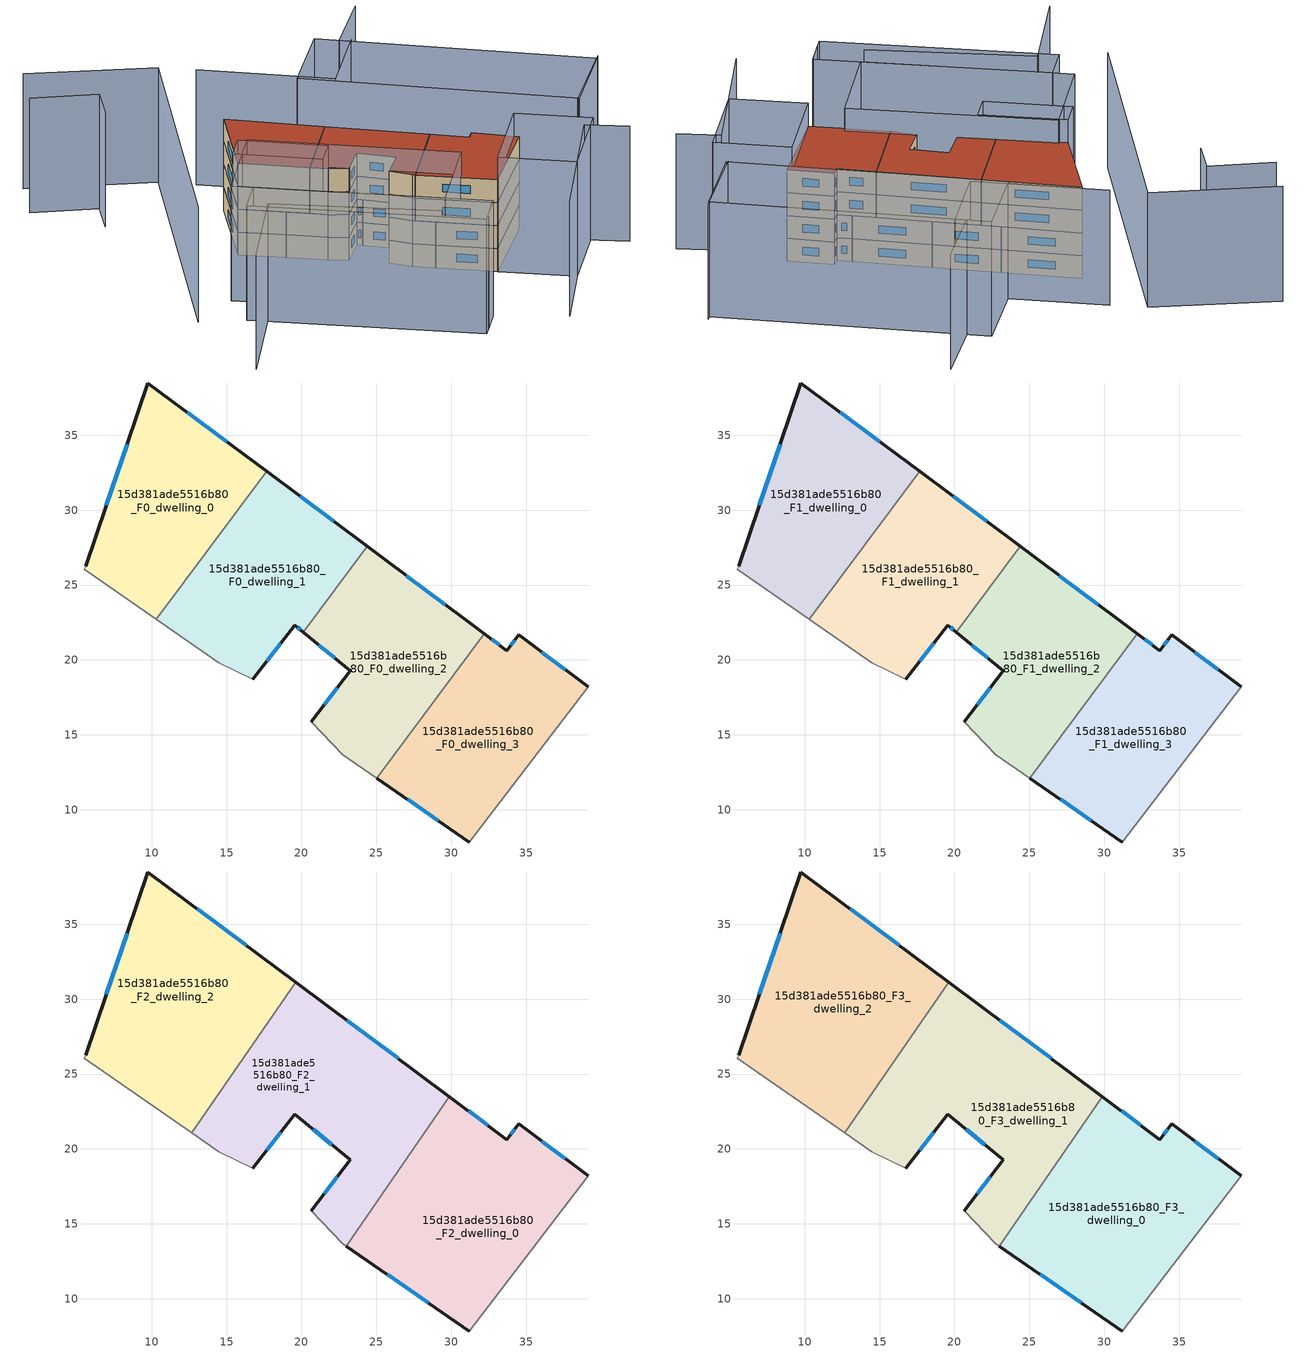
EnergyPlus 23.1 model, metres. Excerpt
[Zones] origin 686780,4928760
15d381ade5516b80_F0_dwelling_0
 floor ground (EU_floor_Construction): 17.67,32.59 10.31,22.71 5.49,26.05 5.59,26.25 9.75,38.49 z0
 wall outside (EU_wall_Construction): 17.67,32.59 9.75,38.49 5.59,26.25 z0:3
 wall to 15d381ade5516b80_F0_dwelling_1 (EU_wall_Construction): 10.31,22.71 17.67,32.59 z0:3
 wall adiabatic (EU_wall_Construction): 5.59,26.25 5.49,26.05 10.31,22.71 z0:3
 window (EU_Window_Construction): 8.36,34.41 6.98,30.33 / 15.03,34.55 12.39,36.52 z1:2
15d381ade5516b80_F0_dwelling_1
 floor ground (EU_floor_Construction): 24.39,27.58 20.12,21.86 19.56,22.33 16.75,18.71 14.49,19.82 10.31,22.71 17.67,32.59 z0
 wall outside (EU_wall_Construction): 24.39,27.58 17.67,32.59 / 16.75,18.71 19.56,22.33 20.12,21.86 z0:3
 wall to 15d381ade5516b80_F0_dwelling_2 (EU_wall_Construction): 20.12,21.86 24.39,27.58 z0:3
 wall adiabatic (EU_wall_Construction): 10.31,22.71 14.49,19.82 16.75,18.71 z0:3
 window (EU_Window_Construction): 22.15,29.25 19.91,30.92 / 19.75,22.17 19.94,22.02 / 17.69,19.92 18.62,21.12 z1:2
15d381ade5516b80_F0_dwelling_2
 floor ground (EU_floor_Construction): 32.21,21.75 25.03,12.11 22.75,13.68 20.67,15.89 23.27,19.27 20.12,21.86 24.39,27.58 z0
 wall outside (EU_wall_Construction): 32.21,21.75 24.39,27.58 / 20.12,21.86 23.27,19.27 20.67,15.89 z0:3
 wall to 15d381ade5516b80_F0_dwelling_3 (EU_wall_Construction): 25.03,12.11 32.21,21.75 z0:3
 wall adiabatic (EU_wall_Construction): 20.67,15.89 22.75,13.68 25.03,12.11 z0:3
 window (EU_Window_Construction): 29.61,23.69 27,25.64 / 22.4,18.14 21.54,17.02 / 21.17,21 22.22,20.13 z1:2
15d381ade5516b80_F0_dwelling_3
 floor ground (EU_floor_Construction): 39.16,18.2 31.2,7.85 25.03,12.11 32.21,21.75 33.72,20.63 34.5,21.67 z0
 wall outside (EU_wall_Construction): 25.03,12.11 31.2,7.85 / 39.16,18.2 34.5,21.67 33.72,20.63 32.21,21.75 z0:3
 wall adiabatic (EU_wall_Construction): 31.2,7.85 39.16,18.2 z0:3
 window (EU_Window_Construction): 27.08,10.69 29.14,9.27 / 33.22,21 32.72,21.38 / 34.24,21.32 33.98,20.97 / 37.61,19.35 36.05,20.51 z1:2
15d381ade5516b80_F1_dwelling_0
 floor to 15d381ade5516b80_F0_dwelling_0 (EU_floor_Construction): 17.67,32.59 10.31,22.71 5.49,26.05 5.59,26.25 9.75,38.49 z3
 wall outside (EU_wall_Construction): 17.67,32.59 9.75,38.49 5.59,26.25 z3:6
 wall to 15d381ade5516b80_F1_dwelling_1 (EU_wall_Construction): 10.31,22.71 17.67,32.59 z3:6
 wall adiabatic (EU_wall_Construction): 5.59,26.25 5.49,26.05 10.31,22.71 z3:6
 window (EU_Window_Construction): 8.36,34.41 6.98,30.33 / 15.03,34.55 12.39,36.52 z4:5
15d381ade5516b80_F1_dwelling_1
 floor to 15d381ade5516b80_F0_dwelling_1 (EU_floor_Construction): 24.39,27.58 20.12,21.86 19.56,22.33 16.75,18.71 14.49,19.82 10.31,22.71 17.67,32.59 z3
 wall outside (EU_wall_Construction): 24.39,27.58 17.67,32.59 / 16.75,18.71 19.56,22.33 20.12,21.86 z3:6
 wall to 15d381ade5516b80_F1_dwelling_2 (EU_wall_Construction): 20.12,21.86 24.39,27.58 z3:6
 wall adiabatic (EU_wall_Construction): 10.31,22.71 14.49,19.82 16.75,18.71 z3:6
 window (EU_Window_Construction): 22.15,29.25 19.91,30.92 / 19.75,22.17 19.94,22.02 / 17.69,19.92 18.62,21.12 z4:5
15d381ade5516b80_F1_dwelling_2
 floor to 15d381ade5516b80_F0_dwelling_2 (EU_floor_Construction): 32.21,21.75 25.03,12.11 22.75,13.68 20.67,15.89 23.27,19.27 20.12,21.86 24.39,27.58 z3
 wall outside (EU_wall_Construction): 32.21,21.75 24.39,27.58 / 20.12,21.86 23.27,19.27 20.67,15.89 z3:6
 wall to 15d381ade5516b80_F1_dwelling_3 (EU_wall_Construction): 25.03,12.11 32.21,21.75 z3:6
 wall adiabatic (EU_wall_Construction): 20.67,15.89 22.75,13.68 25.03,12.11 z3:6
 window (EU_Window_Construction): 29.61,23.69 27,25.64 / 22.4,18.14 21.54,17.02 / 21.17,21 22.22,20.13 z4:5
15d381ade5516b80_F1_dwelling_3
 floor to 15d381ade5516b80_F0_dwelling_3 (EU_floor_Construction): 39.16,18.2 31.2,7.85 25.03,12.11 32.21,21.75 33.72,20.63 34.5,21.67 z3
 wall outside (EU_wall_Construction): 25.03,12.11 31.2,7.85 / 39.16,18.2 34.5,21.67 33.72,20.63 32.21,21.75 z3:6
 wall adiabatic (EU_wall_Construction): 31.2,7.85 39.16,18.2 z3:6
 window (EU_Window_Construction): 27.08,10.69 29.14,9.27 / 33.22,21 32.72,21.38 / 34.24,21.32 33.98,20.97 / 37.61,19.35 36.05,20.51 z4:5
15d381ade5516b80_F2_dwelling_0
 floor to 15d381ade5516b80_F1_dwelling_3 (EU_floor_Construction): 39.16,18.2 31.2,7.85 25.03,12.11 32.21,21.75 33.72,20.63 34.5,21.67 z6
 floor to 15d381ade5516b80_F1_dwelling_2 (EU_floor_Construction): 32.21,21.75 25.03,12.11 22.99,13.51 29.87,23.49 z6
 wall outside (EU_wall_Construction): 22.99,13.51 31.2,7.85 / 39.16,18.2 34.5,21.67 33.72,20.63 29.87,23.49 z6:9
 wall adiabatic (EU_wall_Construction): 31.2,7.85 39.16,18.2 z6:9
 wall to 15d381ade5516b80_F2_dwelling_1 (EU_wall_Construction): 29.87,23.49 22.99,13.51 z6:9
 window (EU_Window_Construction): 25.73,11.63 28.46,9.74 / 32.44,21.58 31.16,22.54 / 34.24,21.32 33.98,20.97 / 37.61,19.35 36.05,20.51 z7:8
15d381ade5516b80_F2_dwelling_1
 floor to 15d381ade5516b80_F1_dwelling_1 (EU_floor_Construction): 24.39,27.58 20.12,21.86 19.56,22.33 16.75,18.71 14.49,19.82 12.68,21.08 19.62,31.14 z6
 floor to 15d381ade5516b80_F1_dwelling_2 (EU_floor_Construction): 29.87,23.49 22.99,13.51 22.75,13.68 20.67,15.89 23.27,19.27 20.12,21.86 24.39,27.58 z6
 wall outside (EU_wall_Construction): 16.75,18.71 19.56,22.33 23.27,19.27 20.67,15.89 / 29.87,23.49 19.62,31.14 z6:9
 wall adiabatic (EU_wall_Construction): 12.68,21.08 14.49,19.82 16.75,18.71 / 20.67,15.89 22.75,13.68 22.99,13.51 z6:9
 wall to 15d381ade5516b80_F2_dwelling_2 (EU_wall_Construction): 19.62,31.14 12.68,21.08 z6:9
 window (EU_Window_Construction): 17.69,19.92 18.62,21.12 / 26.46,26.04 23.04,28.59 / 22.4,18.14 21.54,17.02 / 20.8,21.31 22.03,20.29 z7:8
15d381ade5516b80_F2_dwelling_2
 floor to 15d381ade5516b80_F1_dwelling_0 (EU_floor_Construction): 17.67,32.59 10.31,22.71 5.49,26.05 5.59,26.25 9.75,38.49 z6
 floor to 15d381ade5516b80_F1_dwelling_1 (EU_floor_Construction): 19.62,31.14 12.68,21.08 10.31,22.71 17.67,32.59 z6
 wall outside (EU_wall_Construction): 19.62,31.14 9.75,38.49 5.59,26.25 z6:9
 wall adiabatic (EU_wall_Construction): 5.59,26.25 5.49,26.05 12.68,21.08 z6:9
 window (EU_Window_Construction): 16.33,33.59 13.04,36.04 / 8.36,34.41 6.98,30.33 z7:8
15d381ade5516b80_F3_dwelling_0
 floor to 15d381ade5516b80_F2_dwelling_0 (EU_floor_Construction): 34.5,21.67 39.16,18.2 31.2,7.85 22.99,13.51 29.87,23.49 33.72,20.63 z9
 wall outside (EU_wall_Construction): 22.99,13.51 31.2,7.85 / 39.16,18.2 34.5,21.67 33.72,20.63 29.87,23.49 z9:12
 wall adiabatic (EU_wall_Construction): 31.2,7.85 39.16,18.2 z9:12
 wall to 15d381ade5516b80_F3_dwelling_1 (EU_wall_Construction): 29.87,23.49 22.99,13.51 z9:12
 window (EU_Window_Construction): 25.73,11.63 28.46,9.74 / 32.44,21.58 31.16,22.54 / 34.24,21.32 33.98,20.97 / 37.61,19.35 36.05,20.51 z10:11
 roof outside (EU_roof_Construction): 31.2,7.85 39.16,18.2 34.5,21.67 33.72,20.63 29.87,23.49 22.99,13.51 z12
15d381ade5516b80_F3_dwelling_1
 floor to 15d381ade5516b80_F2_dwelling_1 (EU_floor_Construction): 29.87,23.49 22.99,13.51 22.75,13.68 20.67,15.89 23.27,19.27 19.56,22.33 16.75,18.71 14.49,19.82 12.68,21.08 19.62,31.14 z9
 wall outside (EU_wall_Construction): 16.75,18.71 19.56,22.33 23.27,19.27 20.67,15.89 / 29.87,23.49 19.62,31.14 z9:12
 wall adiabatic (EU_wall_Construction): 12.68,21.08 14.49,19.82 16.75,18.71 / 20.67,15.89 22.75,13.68 22.99,13.51 z9:12
 wall to 15d381ade5516b80_F3_dwelling_2 (EU_wall_Construction): 19.62,31.14 12.68,21.08 z9:12
 window (EU_Window_Construction): 17.69,19.92 18.62,21.12 / 26.46,26.04 23.04,28.59 / 22.4,18.14 21.54,17.02 / 20.8,21.31 22.03,20.29 z10:11
 roof outside (EU_roof_Construction): 22.99,13.51 29.87,23.49 19.62,31.14 12.68,21.08 14.49,19.82 16.75,18.71 19.56,22.33 23.27,19.27 20.67,15.89 22.75,13.68 z12
15d381ade5516b80_F3_dwelling_2
 floor to 15d381ade5516b80_F2_dwelling_2 (EU_floor_Construction): 19.62,31.14 12.68,21.08 5.49,26.05 5.59,26.25 9.75,38.49 z9
 wall outside (EU_wall_Construction): 19.62,31.14 9.75,38.49 5.59,26.25 z9:12
 wall adiabatic (EU_wall_Construction): 5.59,26.25 5.49,26.05 12.68,21.08 z9:12
 window (EU_Window_Construction): 16.33,33.59 13.04,36.04 / 8.36,34.41 6.98,30.33 z10:11
 roof outside (EU_roof_Construction): 12.68,21.08 19.62,31.14 9.75,38.49 5.59,26.25 5.49,26.05 z12
shading: 22.76,-6.72 24.91,-3.49 / -7.4,-5.07 0.46,7.63 / 0.46,7.63 18.2,-3.35 / 33.08,-7.71 44.63,11.76 / 44.63,11.76 49.33,8.97 / 47.33,18.91 55.12,29.27 / -8.81,54.95 6.47,49.49 / 6.47,49.49 -7.49,10.43 / -11.29,48.23 -3.33,45.56 / -3.33,45.56 -5.03,40.47 / 30.82,46.64 24.06,37.1 / 24.06,37.1 10.25,46.89 / 35.65,55.32 29.43,47.07 / 1.01,12.79 24.95,-3.51 / 24.95,-3.51 21.9,-7.99 / 21.9,-7.99 -2.04,8.31 / -2.04,8.31 1.01,12.79 / 39.08,2.4 31.2,7.85 / 31.2,7.85 38.62,18.57 / 38.62,18.57 46.5,13.12 / 46.5,13.12 39.08,2.4 / 27.02,48.89 54.7,28.64 / 54.7,28.64 47.65,19.01 / 47.65,19.01 19.97,39.25 / 19.97,39.25 27.02,48.89 / 20.17,-0.29 -1.2,14.3 / -1.2,14.3 6.56,25.67 / 6.56,25.67 27.93,11.08 / 27.93,11.08 20.17,-0.29 / 5.49,26.05 14.49,19.82 / 14.49,19.82 12.23,16.55 / 12.23,16.55 3.23,22.78 / 3.23,22.78 5.49,26.05 z0:15
[Building]
EU S2 Campaign: North Axis=0; Terrain=City; Solar Distribution=FullExterior
[Site:Location]
Bologna: Latitude=44.5; Longitude=11.25; Time Zone=1; Elevation=37
[SizingPeriod:WeatherFileDays]
AnnualSizingPeriod: Begin Month=1; Begin Day of Month=1; End Month=12; End Day of Month=31; Day of Week for Start Day=Monday; Use Weather File Daylight Saving Period=No; Use Weather File Rain and Snow Indicators=No
[MATERIAL]
EU_InternalMass_Material: Roughness=MediumRough; Thickness=0.1; Conductivity=1; Density=1800; Specific Heat=900; Thermal Absorptance=0.9; Solar Absorptance=0.7; Visible Absorptance=0.7
[MATERIAL:NOMASS] Roughness=MediumRough; Thermal Absorptance=0.9; Solar Absorptance=0.7; Visible Absorptance=0.7
Name | Thermal Resistance
EU_wall_NoMass | 0.937881
EU_roof_NoMass | 0.548572
EU_floor_NoMass | 0.71348
[WINDOWMATERIAL:SIMPLEGLAZINGSYSTEM]
EU_Window_SimpleGlazing: UFactor=4.25633; Solar Heat Gain Coefficient=0.85; Visible Transmittance=0.85
[CONSTRUCTION]
EU_wall_Construction: EU_wall_NoMass
EU_roof_Construction: EU_roof_NoMass
EU_floor_Construction: EU_floor_NoMass
EU_Window_Construction: EU_Window_SimpleGlazing
EU_InternalMass_Construction: EU_InternalMass_Material
[ZONE] Type=1; Multiplier=1; Ceiling Height=autocalculate; Floor Area=autocalculate; Part of Total Floor Area=Yes
Name | Volume
15d381ade5516b80_F0_dwelling_0; 15d381ade5516b80_F1_dwelling_0 | 293.052
15d381ade5516b80_F2_dwelling_0; 15d381ade5516b80_F3_dwelling_0; 15d381ade5516b80_F2_dwelling_1; 15d381ade5516b80_F3_dwelling_1 | 390.724
15d381ade5516b80_F0_dwelling_1; 15d381ade5516b80_F1_dwelling_1 | 293.038
15d381ade5516b80_F0_dwelling_2; 15d381ade5516b80_F1_dwelling_2 | 293.049
15d381ade5516b80_F2_dwelling_2; 15d381ade5516b80_F3_dwelling_2 | 390.722
15d381ade5516b80_F0_dwelling_3; 15d381ade5516b80_F1_dwelling_3 | 293.034
[INTERNALMASS] Construction=EU_InternalMass_Construction
Name | Zone or ZoneList | Surface Area
15d381ade5516b80_F0_dwelling_0_EU_InternalMass | 15d381ade5516b80_F0_dwelling_0 | 97.6842
15d381ade5516b80_F0_dwelling_1_EU_InternalMass | 15d381ade5516b80_F0_dwelling_1 | 97.6793
15d381ade5516b80_F0_dwelling_2_EU_InternalMass | 15d381ade5516b80_F0_dwelling_2 | 97.683
15d381ade5516b80_F0_dwelling_3_EU_InternalMass | 15d381ade5516b80_F0_dwelling_3 | 97.6779
15d381ade5516b80_F1_dwelling_0_EU_InternalMass | 15d381ade5516b80_F1_dwelling_0 | 97.6842
15d381ade5516b80_F1_dwelling_1_EU_InternalMass | 15d381ade5516b80_F1_dwelling_1 | 97.6793
15d381ade5516b80_F1_dwelling_2_EU_InternalMass | 15d381ade5516b80_F1_dwelling_2 | 97.683
15d381ade5516b80_F1_dwelling_3_EU_InternalMass | 15d381ade5516b80_F1_dwelling_3 | 97.6779
15d381ade5516b80_F2_dwelling_0_EU_InternalMass | 15d381ade5516b80_F2_dwelling_0 | 130.241
15d381ade5516b80_F2_dwelling_1_EU_InternalMass | 15d381ade5516b80_F2_dwelling_1 | 130.242
15d381ade5516b80_F2_dwelling_2_EU_InternalMass | 15d381ade5516b80_F2_dwelling_2 | 130.241
15d381ade5516b80_F3_dwelling_0_EU_InternalMass | 15d381ade5516b80_F3_dwelling_0 | 130.241
15d381ade5516b80_F3_dwelling_1_EU_InternalMass | 15d381ade5516b80_F3_dwelling_1 | 130.242
15d381ade5516b80_F3_dwelling_2_EU_InternalMass | 15d381ade5516b80_F3_dwelling_2 | 130.241
[OTHEREQUIPMENT] Fuel Type=Electricity; Design Level Calculation Method=Watts/Area; Power per Zone Floor Area=1; Fraction Latent=0; Fraction Radiant=0; Fraction Lost=0; Carbon Dioxide Generation Rate=0; EndUse Subcategory=EU_Step8_InternalGains
Name | Zone or ZoneList or Space or SpaceList | Schedule
EU_Step8_InternalGain_15d381ade5516b80_F0_dwelling_0_f000 | 15d381ade5516b80_F0_dwelling_0 | EU_Step8_GainSchedule_15d381ade5516b80_F0_dwelling_0_f000
EU_Step8_InternalGain_15d381ade5516b80_F0_dwelling_1_f000 | 15d381ade5516b80_F0_dwelling_1 | EU_Step8_GainSchedule_15d381ade5516b80_F0_dwelling_1_f000
EU_Step8_InternalGain_15d381ade5516b80_F0_dwelling_2_f000 | 15d381ade5516b80_F0_dwelling_2 | EU_Step8_GainSchedule_15d381ade5516b80_F0_dwelling_2_f000
EU_Step8_InternalGain_15d381ade5516b80_F0_dwelling_3_f000 | 15d381ade5516b80_F0_dwelling_3 | EU_Step8_GainSchedule_15d381ade5516b80_F0_dwelling_3_f000
EU_Step8_InternalGain_15d381ade5516b80_F1_dwelling_0_f000 | 15d381ade5516b80_F1_dwelling_0 | EU_Step8_GainSchedule_15d381ade5516b80_F1_dwelling_0_f000
EU_Step8_InternalGain_15d381ade5516b80_F1_dwelling_1_f000 | 15d381ade5516b80_F1_dwelling_1 | EU_Step8_GainSchedule_15d381ade5516b80_F1_dwelling_1_f000
EU_Step8_InternalGain_15d381ade5516b80_F1_dwelling_2_f000 | 15d381ade5516b80_F1_dwelling_2 | EU_Step8_GainSchedule_15d381ade5516b80_F1_dwelling_2_f000
EU_Step8_InternalGain_15d381ade5516b80_F1_dwelling_3_f000 | 15d381ade5516b80_F1_dwelling_3 | EU_Step8_GainSchedule_15d381ade5516b80_F1_dwelling_3_f000
EU_Step8_InternalGain_15d381ade5516b80_F2_dwelling_0_f000 | 15d381ade5516b80_F2_dwelling_0 | EU_Step8_GainSchedule_15d381ade5516b80_F2_dwelling_0_f000
EU_Step8_InternalGain_15d381ade5516b80_F2_dwelling_1_f000 | 15d381ade5516b80_F2_dwelling_1 | EU_Step8_GainSchedule_15d381ade5516b80_F2_dwelling_1_f000
EU_Step8_InternalGain_15d381ade5516b80_F2_dwelling_2_f000 | 15d381ade5516b80_F2_dwelling_2 | EU_Step8_GainSchedule_15d381ade5516b80_F2_dwelling_2_f000
EU_Step8_InternalGain_15d381ade5516b80_F3_dwelling_0_f000 | 15d381ade5516b80_F3_dwelling_0 | EU_Step8_GainSchedule_15d381ade5516b80_F3_dwelling_0_f000
EU_Step8_InternalGain_15d381ade5516b80_F3_dwelling_1_f000 | 15d381ade5516b80_F3_dwelling_1 | EU_Step8_GainSchedule_15d381ade5516b80_F3_dwelling_1_f000
EU_Step8_InternalGain_15d381ade5516b80_F3_dwelling_2_f000 | 15d381ade5516b80_F3_dwelling_2 | EU_Step8_GainSchedule_15d381ade5516b80_F3_dwelling_2_f000
[ZONEVENTILATION:DESIGNFLOWRATE] Schedule=EU_AlwaysOn; Design Flow Rate Calculation Method=AirChanges/Hour; Air Changes per Hour=0.687892; Ventilation Type=Natural; Fan Pressure Rise=0; Fan Total Efficiency=1; Constant Term Coefficient=1; Temperature Term Coefficient=0; Velocity Term Coefficient=0; Velocity Squared Term Coefficient=0; Minimum Indoor Temperature=-100; Maximum Indoor Temperature=100; Delta Temperature=-100; Minimum Outdoor Temperature=-100; Maximum Outdoor Temperature=100; Maximum Wind Speed=40
Name | Zone or ZoneList or Space or SpaceList
EU_ConstantAir_15d381ade5516b80_F0_dwelling_0 | 15d381ade5516b80_F0_dwelling_0
EU_ConstantAir_15d381ade5516b80_F0_dwelling_1 | 15d381ade5516b80_F0_dwelling_1
EU_ConstantAir_15d381ade5516b80_F0_dwelling_2 | 15d381ade5516b80_F0_dwelling_2
EU_ConstantAir_15d381ade5516b80_F0_dwelling_3 | 15d381ade5516b80_F0_dwelling_3
EU_ConstantAir_15d381ade5516b80_F1_dwelling_0 | 15d381ade5516b80_F1_dwelling_0
EU_ConstantAir_15d381ade5516b80_F1_dwelling_1 | 15d381ade5516b80_F1_dwelling_1
EU_ConstantAir_15d381ade5516b80_F1_dwelling_2 | 15d381ade5516b80_F1_dwelling_2
EU_ConstantAir_15d381ade5516b80_F1_dwelling_3 | 15d381ade5516b80_F1_dwelling_3
EU_ConstantAir_15d381ade5516b80_F2_dwelling_0 | 15d381ade5516b80_F2_dwelling_0
EU_ConstantAir_15d381ade5516b80_F2_dwelling_1 | 15d381ade5516b80_F2_dwelling_1
EU_ConstantAir_15d381ade5516b80_F2_dwelling_2 | 15d381ade5516b80_F2_dwelling_2
EU_ConstantAir_15d381ade5516b80_F3_dwelling_0 | 15d381ade5516b80_F3_dwelling_0
EU_ConstantAir_15d381ade5516b80_F3_dwelling_1 | 15d381ade5516b80_F3_dwelling_1
EU_ConstantAir_15d381ade5516b80_F3_dwelling_2 | 15d381ade5516b80_F3_dwelling_2
[HVACTEMPLATE:THERMOSTAT] Constant Heating Setpoint=20; Constant Cooling Setpoint=50
EU_HeatOnly_15d381ade5516b80_F0_dwelling_0; EU_HeatOnly_15d381ade5516b80_F0_dwelling_1; EU_HeatOnly_15d381ade5516b80_F0_dwelling_2; EU_HeatOnly_15d381ade5516b80_F0_dwelling_3; EU_HeatOnly_15d381ade5516b80_F1_dwelling_0; EU_HeatOnly_15d381ade5516b80_F1_dwelling_1; EU_HeatOnly_15d381ade5516b80_F1_dwelling_2; EU_HeatOnly_15d381ade5516b80_F1_dwelling_3; EU_HeatOnly_15d381ade5516b80_F2_dwelling_0; EU_HeatOnly_15d381ade5516b80_F2_dwelling_1; EU_HeatOnly_15d381ade5516b80_F2_dwelling_2; EU_HeatOnly_15d381ade5516b80_F3_dwelling_0; EU_HeatOnly_15d381ade5516b80_F3_dwelling_1; EU_HeatOnly_15d381ade5516b80_F3_dwelling_2
[HVACTEMPLATE:ZONE:IDEALLOADSAIRSYSTEM] System Availability Schedule=EU_AlwaysOn; Maximum Heating Supply Air Temperature=50; Minimum Cooling Supply Air Temperature=13; Maximum Heating Supply Air Humidity Ratio=0.0156; Minimum Cooling Supply Air Humidity Ratio=0.0077; Heating Limit=NoLimit; Cooling Limit=NoLimit; Heating Availability Schedule=EU_AlwaysOn; Cooling Availability Schedule=EU_CoolingOff; Dehumidification Control Type=ConstantSensibleHeatRatio; Cooling Sensible Heat Ratio=0.7; Dehumidification Setpoint=60; Humidification Control Type=None; Humidification Setpoint=30; Outdoor Air Method=None; Outdoor Air Flow Rate per Person=0.00944; Outdoor Air Flow Rate per Zone Floor Area=0; Outdoor Air Flow Rate per Zone=0; Demand Controlled Ventilation Type=None; Outdoor Air Economizer Type=NoEconomizer; Heat Recovery Type=None; Sensible Heat Recovery Effectiveness=0.7; Latent Heat Recovery Effectiveness=0.65
Name | Template Thermostat
15d381ade5516b80_F0_dwelling_0 | EU_HeatOnly_15d381ade5516b80_F0_dwelling_0
15d381ade5516b80_F0_dwelling_1 | EU_HeatOnly_15d381ade5516b80_F0_dwelling_1
15d381ade5516b80_F0_dwelling_2 | EU_HeatOnly_15d381ade5516b80_F0_dwelling_2
15d381ade5516b80_F0_dwelling_3 | EU_HeatOnly_15d381ade5516b80_F0_dwelling_3
15d381ade5516b80_F1_dwelling_0 | EU_HeatOnly_15d381ade5516b80_F1_dwelling_0
15d381ade5516b80_F1_dwelling_1 | EU_HeatOnly_15d381ade5516b80_F1_dwelling_1
15d381ade5516b80_F1_dwelling_2 | EU_HeatOnly_15d381ade5516b80_F1_dwelling_2
15d381ade5516b80_F1_dwelling_3 | EU_HeatOnly_15d381ade5516b80_F1_dwelling_3
15d381ade5516b80_F2_dwelling_0 | EU_HeatOnly_15d381ade5516b80_F2_dwelling_0
15d381ade5516b80_F2_dwelling_1 | EU_HeatOnly_15d381ade5516b80_F2_dwelling_1
15d381ade5516b80_F2_dwelling_2 | EU_HeatOnly_15d381ade5516b80_F2_dwelling_2
15d381ade5516b80_F3_dwelling_0 | EU_HeatOnly_15d381ade5516b80_F3_dwelling_0
15d381ade5516b80_F3_dwelling_1 | EU_HeatOnly_15d381ade5516b80_F3_dwelling_1
15d381ade5516b80_F3_dwelling_2 | EU_HeatOnly_15d381ade5516b80_F3_dwelling_2
[SIZING:ZONE] Zone Cooling Design Supply Air Temperature Input Method=SupplyAirTemperature; Zone Cooling Design Supply Air Temperature=13; Zone Heating Design Supply Air Temperature Input Method=SupplyAirTemperature; Zone Heating Design Supply Air Temperature=50; Zone Cooling Design Supply Air Humidity Ratio=0.008; Zone Heating Design Supply Air Humidity Ratio=0.008; Cooling Design Air Flow Method=DesignDay; Cooling Design Air Flow Rate=0; Cooling Minimum Air Flow per Zone Floor Area=0.000762; Cooling Minimum Air Flow=0; Cooling Minimum Air Flow Fraction=0.2; Heating Design Air Flow Method=DesignDay; Heating Design Air Flow Rate=0; Heating Maximum Air Flow per Zone Floor Area=0.002032; Heating Maximum Air Flow=0.141576; Heating Maximum Air Flow Fraction=0.3; Account for Dedicated Outdoor Air System=No; Dedicated Outdoor Air System Control Strategy=NeutralSupplyAir; Dedicated Outdoor Air Low Setpoint Temperature for Design=autosize; Dedicated Outdoor Air High Setpoint Temperature for Design=autosize; Zone Load Sizing Method=Sensible Load Only No Latent Load; Zone Latent Cooling Design Supply Air Humidity Ratio Input Method=HumidityRatioDifference; Zone Cooling Design Supply Air Humidity Ratio Difference=0.005; Zone Latent Heating Design Supply Air Humidity Ratio Input Method=HumidityRatioDifference; Zone Humidification Design Supply Air Humidity Ratio Difference=0.005
15d381ade5516b80_F0_dwelling_0; 15d381ade5516b80_F0_dwelling_1; 15d381ade5516b80_F0_dwelling_2; 15d381ade5516b80_F0_dwelling_3; 15d381ade5516b80_F1_dwelling_0; 15d381ade5516b80_F1_dwelling_1; 15d381ade5516b80_F1_dwelling_2; 15d381ade5516b80_F1_dwelling_3; 15d381ade5516b80_F2_dwelling_0; 15d381ade5516b80_F2_dwelling_1; 15d381ade5516b80_F2_dwelling_2; 15d381ade5516b80_F3_dwelling_0; 15d381ade5516b80_F3_dwelling_1; 15d381ade5516b80_F3_dwelling_2
[SCHEDULE:CONSTANT]
Name | Hourly Value
EU_AlwaysOn | 1
EU_CoolingOff | 0
[SCHEDULE:FILE] Column Number=1; Rows to Skip at Top=0; Number of Hours of Data=8760; Column Separator=Comma; Interpolate to Timestep=No; Minutes per Item=60; Adjust Schedule for Daylight Savings=Yes
Name | File
EU_Step8_GainSchedule_15d381ade5516b80_F0_dwelling_0_f000 | ../../schedules/15d381ade5516b80/15d381ade5516b80_F0_dwelling_0_f000_gain.csv
EU_Step8_GainSchedule_15d381ade5516b80_F0_dwelling_1_f000 | ../../schedules/15d381ade5516b80/15d381ade5516b80_F0_dwelling_1_f000_gain.csv
EU_Step8_GainSchedule_15d381ade5516b80_F0_dwelling_2_f000 | ../../schedules/15d381ade5516b80/15d381ade5516b80_F0_dwelling_2_f000_gain.csv
EU_Step8_GainSchedule_15d381ade5516b80_F0_dwelling_3_f000 | ../../schedules/15d381ade5516b80/15d381ade5516b80_F0_dwelling_3_f000_gain.csv
EU_Step8_GainSchedule_15d381ade5516b80_F1_dwelling_0_f000 | ../../schedules/15d381ade5516b80/15d381ade5516b80_F1_dwelling_0_f000_gain.csv
EU_Step8_GainSchedule_15d381ade5516b80_F1_dwelling_1_f000 | ../../schedules/15d381ade5516b80/15d381ade5516b80_F1_dwelling_1_f000_gain.csv
EU_Step8_GainSchedule_15d381ade5516b80_F1_dwelling_2_f000 | ../../schedules/15d381ade5516b80/15d381ade5516b80_F1_dwelling_2_f000_gain.csv
EU_Step8_GainSchedule_15d381ade5516b80_F1_dwelling_3_f000 | ../../schedules/15d381ade5516b80/15d381ade5516b80_F1_dwelling_3_f000_gain.csv
EU_Step8_GainSchedule_15d381ade5516b80_F2_dwelling_0_f000 | ../../schedules/15d381ade5516b80/15d381ade5516b80_F2_dwelling_0_f000_gain.csv
EU_Step8_GainSchedule_15d381ade5516b80_F2_dwelling_1_f000 | ../../schedules/15d381ade5516b80/15d381ade5516b80_F2_dwelling_1_f000_gain.csv
EU_Step8_GainSchedule_15d381ade5516b80_F2_dwelling_2_f000 | ../../schedules/15d381ade5516b80/15d381ade5516b80_F2_dwelling_2_f000_gain.csv
EU_Step8_GainSchedule_15d381ade5516b80_F3_dwelling_0_f000 | ../../schedules/15d381ade5516b80/15d381ade5516b80_F3_dwelling_0_f000_gain.csv
EU_Step8_GainSchedule_15d381ade5516b80_F3_dwelling_1_f000 | ../../schedules/15d381ade5516b80/15d381ade5516b80_F3_dwelling_1_f000_gain.csv
EU_Step8_GainSchedule_15d381ade5516b80_F3_dwelling_2_f000 | ../../schedules/15d381ade5516b80/15d381ade5516b80_F3_dwelling_2_f000_gain.csv
